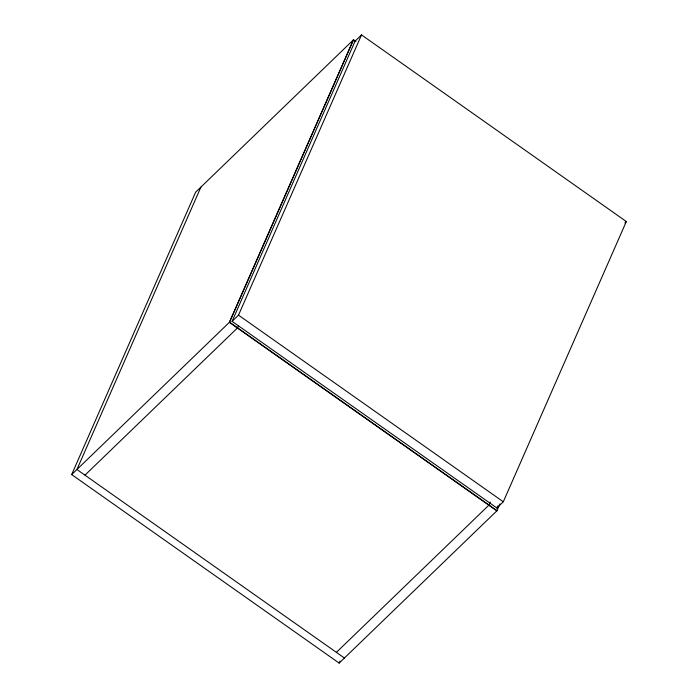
<?xml version="1.0" encoding="UTF-8"?>
<svg xmlns="http://www.w3.org/2000/svg" width="698" height="698" viewBox="0 0 698 698"><rect width="100%" height="100%" fill="white"/><g stroke="black" fill="none" stroke-linecap="round" stroke-linejoin="round"><path stroke-width="1.05" d="M353.528 39.76L229.555 322.171L497.028 510.692L339.149 663.1L71.676 474.579L195.649 192.168L353.528 39.76L355.936 41.452M200.911 187.09L76.937 469.501L344.411 658.022M232.076 321.35L355.09 41.112L361.52 34.9L626.324 221.536L503.302 501.775L496.871 507.987L232.076 321.35L238.507 315.147L361.52 34.9M238.454 325.835L237.582 327.833L84.964 475.155M339.149 663.1L340.031 661.102M490.319 502.045L489.01 505.038L336.392 652.368M496.871 507.987L497.753 505.989M499.925 503.877L496.854 510.857L229.38 322.345L353.354 39.926L354.959 41.06M71.676 474.579L229.555 322.171M624.893 222.915L626.324 221.536M238.507 315.147L503.302 501.775"/></g></svg>
